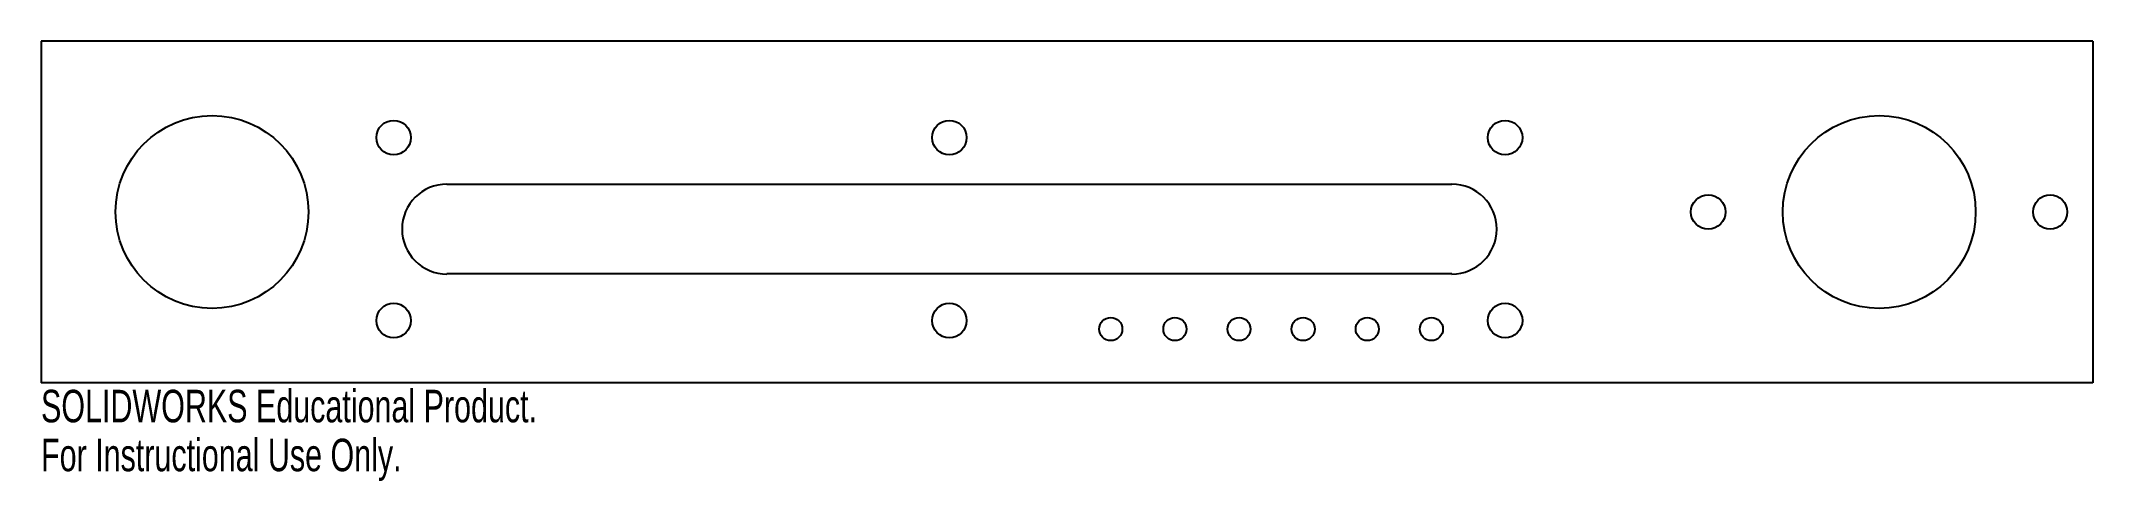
# Model space of a CAD drawing. Header units: inches. Extents: x -8.8 to 3.2, y -1.6 to 1.
import ezdxf

# ---------------------------------------------------------------- set-up
doc = ezdxf.new("R2010")
doc.units = ezdxf.units.IN
doc.header["$MEASUREMENT"] = 0
doc.styles.add('SLDTEXTSTYLE0', font='TXT', dxfattribs={"width": 0.7})

msp = doc.modelspace()

# ---------------------------------------------------------------- linework, layer by layer
at = {"color": 7, "linetype": 'Continuous', "lineweight": 25}
for p, q in [((-8.75, 1), (-8.75, -1)), ((3.25, 1), (-8.75, 1)), ((3.25, 1), (3.25, -1)), ((-6.376, 0.163), (-0.5, 0.163)), ((-0.5, -0.362), (-6.376, -0.362)), ((3.25, -1), (-8.75, -1))]:
    msp.add_line(p, q, dxfattribs=at)
for centre, radius in [((-7.75, 0), 0.564), ((-6.688, 0.435), 0.101), ((-3.438, 0.435), 0.101), ((-0.188, 0.435), 0.101), ((2, 0), 0.564), ((1, 0), 0.101), ((3, 0), 0.1), ((-6.688, -0.635), 0.101), ((-3.438, -0.635), 0.101), ((-0.188, -0.635), 0.101), ((-2.494, -0.685), 0.0675), ((-2.119, -0.685), 0.0675), ((-1.744, -0.685), 0.0675), ((-1.369, -0.685), 0.0675), ((-0.994, -0.685), 0.0675), ((-0.619, -0.685), 0.0675)]:
    msp.add_circle(centre, radius, dxfattribs=at)
for centre, start, end in [((-6.376, -0.1), 90, 270), ((-0.5, -0.1), 270, 90)]:
    msp.add_arc(centre, 0.263, start, end, dxfattribs=at)

# ---------------------------------------------------------------- texts
at = {"color": 7, "linetype": 'Continuous', "char_height": 0.1903, "attachment_point": 1, "style": 'SLDTEXTSTYLE0'}
for s, insert in [('SOLIDWORKS Educational Product.', (-8.75, -1.04)), ('For Instructional Use Only.', (-8.75, -1.326))]:
    msp.add_mtext(s, dxfattribs=dict(at, insert=insert))

doc.saveas('drawing.dxf')
